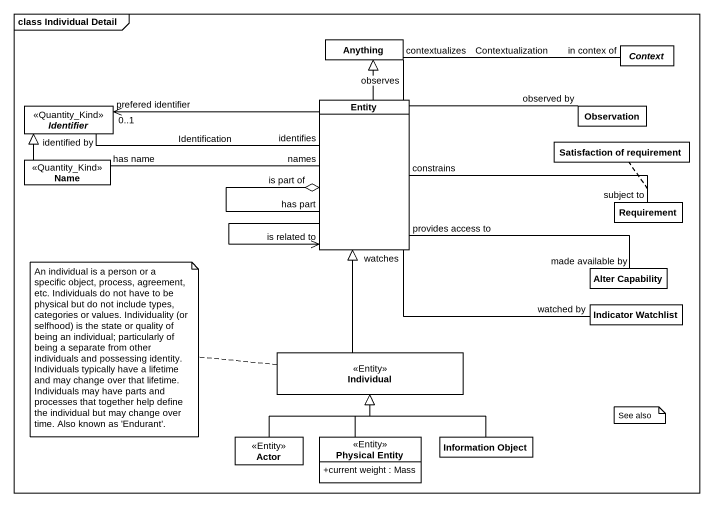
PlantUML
@startuml
mainframe class Individual Detail
hide circle
hide empty members
skinparam classAttributeIconSize 0
class Anything
abstract class Context
class "Entity" as Entity_
abstract class Identifier <<Quantity_Kind>>
class Observation
class Name <<Quantity_Kind>>
class "Satisfaction of requirement" as Satisfaction_of_requirement
class Requirement
class "Alter Capability" as Alter_Capability
class "Indicator Watchlist" as Indicator_Watchlist
class Individual <<Entity>>
class "Actor" as Actor_ <<Entity>>
class "Physical Entity" as Physical_Entity <<Entity>> {
  +current weight : Mass
}
class "Information Object" as Information_Object
Context "in contex of" -left- "contextualizes" Anything : Contextualization
Entity_ -up-|> Anything
Entity_ "is part of" o-- "has part" Entity_
Entity_ --> "is related to" Entity_
Entity_ -left-> "prefered identifier\n0..1" Identifier
Identifier "identified by" -right- "identifies" Entity_ : Identification
Observation "observed by" -left- "observes" Anything
Name "has name" -right- "names" Entity_
Name -up-|> Identifier
Requirement "subject to" -left- "constrains" Entity_
(Requirement, Entity_) .. Satisfaction_of_requirement
Alter_Capability "made available by" -left- "provides access to" Entity_
Indicator_Watchlist "watched by" -left- "watches" Entity_
Individual -up-|> Entity_
Actor_ -up-|> Individual
Physical_Entity -up-|> Individual
Information_Object -up-|> Individual
note left of Individual : An individual is a person or a specific object, process, agreement, etc. Individuals do not have to be physical but do not include types, categories or values. Individuality (or selfhood) is the state or quality of being an individual; particularly of being a separate from other individuals and possessing identity. Individuals typically have a lifetime and may change over that lifetime. Individuals may have parts and processes that together help define the individual but may change over time. Also known as 'Endurant'.
note as N2
  See also
end note
@enduml
